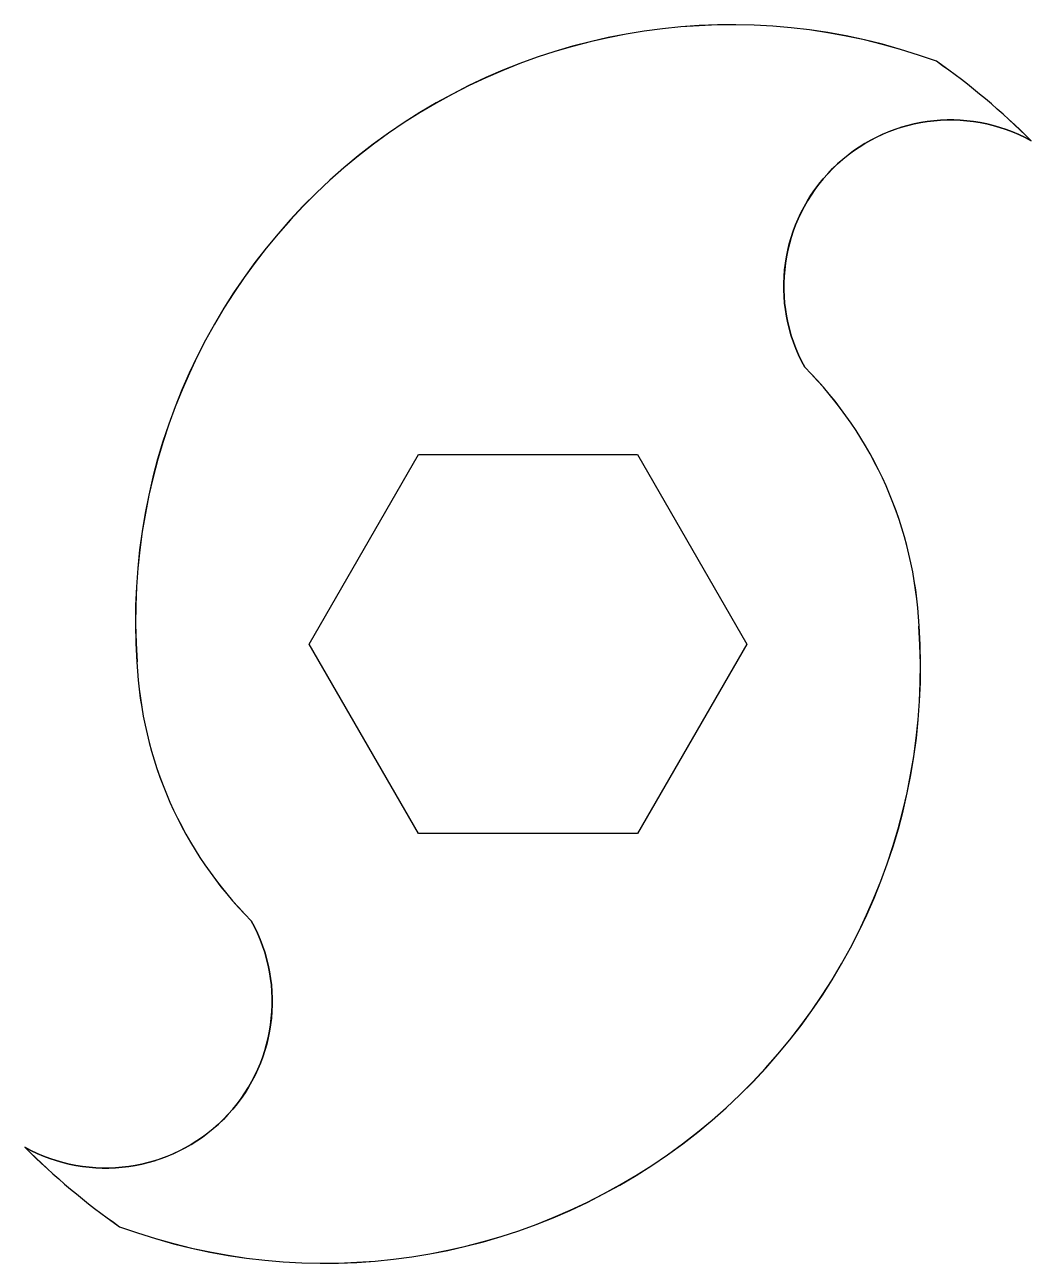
# Model space of a CAD drawing. Header units: millimetres. Extents: x -117 to -33, y -52 to 52.
import ezdxf

# ---------------------------------------------------------------- set-up
doc = ezdxf.new("R2010")
doc.units = ezdxf.units.MM
doc.layers.get('0').update_dxf_attribs({"linetype": 'CONTINUOUS'})

msp = doc.modelspace()

# ---------------------------------------------------------------- linework, layer by layer
msp.add_lwpolyline([(-109.43, -49.14, 0.543907), (-42.03, 1.52, 0.186992), (-51.67, 23.33, -0.754145), (-32.57, 42.43, 0.043601), (-40.57, 49.14, 0.543907), (-107.97, -1.52, 0.186992), (-98.33, -23.33, -0.754145), (-117.43, -42.43, 0.043601)], format="xyb", close=True)
msp.add_lwpolyline([(-93.45, 0), (-84.22, 15.98), (-65.78, 15.98), (-56.55, 0), (-65.78, -15.97), (-84.22, -15.97)], close=True)
for centre, radius, start, end in [((-57.87, 2), 50.21, 69.8474, 184.0158), ((-75, 0), 60, 45, 54.9862), ((-39.39, 30.15), 14.04, 60.9568, 209.0432), ((-75, 0), 33, 2.6338, 45), ((-92.13, -2), 50.21, -110.1526, 4.0158), ((-75, 0), 33, 182.6338, 225), ((-110.61, -30.15), 14.04, -119.0432, 29.0432), ((-75, 0), 60, 225, 234.9862)]:
    msp.add_arc(centre, radius, start, end)

doc.saveas('drawing.dxf')
